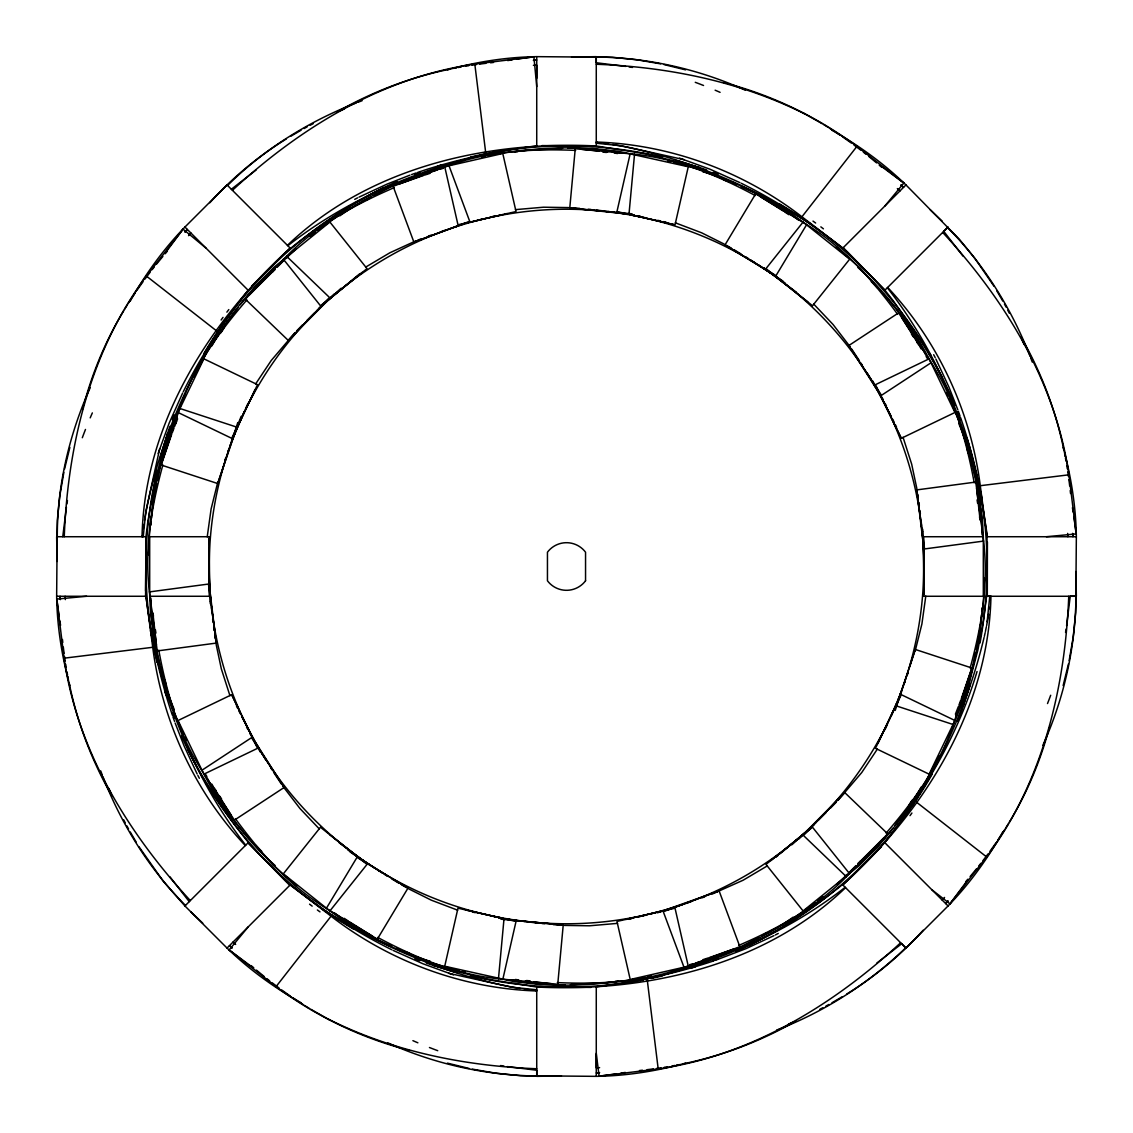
<?xml version="1.0" encoding="UTF-8"?>
<svg xmlns="http://www.w3.org/2000/svg" width="1133" height="1133" viewBox="0 0 1133 1133"><rect width="100%" height="100%" fill="white"/><g stroke="black" fill="none" stroke-linecap="round" stroke-linejoin="round"><path stroke-width="1.5" d="M148.451 554.773L150.066 522.894L154.754 493.691M536.73 86.604L533.912 56.82L474.812 64.085C382.572 77.214 299.863 127.916 232.421 190.33M536.73 78.304L536.73 65.133L533.402 65.346M596.27 1054.696L596.27 1067.867L599.598 1067.654M984.549 578.227L982.934 610.106L978.246 639.309M209.223 538.26L209.619 588.324M923.777 594.74L923.381 544.676M145.59 591.029L145.973 536.787L147.8 521.874L155.533 479.33L167.712 432.848M987.41 541.971L987.296 596.312M1070.487 596.27L1076.01 596.27C1075.444 647.538 1064 698.537 1042.884 745.273M64.255 536.73C67.796 444.915 90.498 350.593 146.398 276.07L183.064 229.149L206.107 248.212M1068.745 596.27C1065.204 688.085 1042.502 782.407 986.602 856.93L949.936 903.851L931.751 889.646M142.036 536.73C144.387 424.11 208.798 321.786 290.19 248.085L227.039 184.934L184.934 227.039C163.492 249.104 145.35 274.257 130.238 301.038M990.964 596.27C988.613 708.89 924.202 811.214 842.81 884.915L905.961 948.066L948.066 905.961C969.508 883.896 987.65 858.743 1002.762 831.962M151.029 525.117L151.27 521.662M981.73 611.338L981.971 607.883M151.525 518.234C153.932 483.508 163.01 449.447 177.045 417.638M981.475 614.766C979.068 649.492 969.99 683.553 955.955 715.362M207.212 536.872L211.106 508.972L217.848 481.893M925.788 596.128L921.894 624.028L915.152 651.107M503.944 919.5L563.228 924.995L557.748 984.28L498.463 978.799L503.944 919.5L500.885 919.175M632.115 213.825L569.772 208.005L575.252 148.72L634.537 154.201C677.307 158.648 717.685 175.445 755.3 195.57M629.056 213.5L634.537 154.201M62.754 536.73L66.408 507.357M1070.246 596.27L1066.592 625.643M143.211 536.73L145.86 511.266L159.682 448.81M987.14 621.734L989.789 596.27L990.794 596.27M142.333 536.73L142.489 535.357M143.325 528.516L143.891 524.409M989.491 608.747L989.69 607.359M144.5 520.288C156.581 449.787 185.472 382.642 223.725 322.508M66.904 503.944L67.456 500.545M988.642 614.298L986.616 625.572M1065.544 632.455L1066.096 629.056M156.227 487.204L156.793 483.876M976.207 649.124L976.773 645.796M157.345 480.534L163.01 454.46L170.743 429.789L178.051 412.483L203.883 358.835L257.531 384.668L231.698 438.315L178.051 412.483M975.655 652.466L969.99 678.54L962.257 703.211L954.949 720.517L929.117 774.165L875.469 748.332L901.301 694.685L954.949 720.517M63.859 472.39L59.837 495.617L57.301 520.359L56.65 596.27C57.089 626.464 61.862 656.517 69.864 685.607M1069.141 660.61L1073.163 637.383L1075.699 612.641L1076.35 536.73C1075.911 506.536 1071.138 476.483 1063.136 447.393M986.376 626.747L985.398 631.478M154.994 492.529L155.759 489.059M977.241 643.941L978.006 640.471M984.365 636.222L985.158 632.667M64.553 469.062L69.864 447.393M1068.447 663.938L1063.136 685.607M630.217 153.507L616.975 211.559L675.027 224.816L688.269 166.763L617.981 151.171L592.488 148.48L567.675 148.168M502.783 979.493L516.025 921.441L457.973 908.184L444.731 966.237L515.019 981.829L540.512 984.52L565.325 984.832M984.095 637.397C971.42 690.903 949.836 742.157 922.347 789.687M82.652 409.041L83.332 406.45M162.855 464.969C151.61 506.125 144.217 549.222 149.4 591.908L157.246 650.937L216.276 643.091L208.43 584.062L149.4 591.908M970.145 668.031C981.39 626.875 988.783 583.778 983.6 541.092L975.754 482.063L916.724 489.909L924.57 548.939L983.6 541.092M83.686 405.161L84.394 402.583M1048.606 730.417L1049.314 727.839M84.763 401.294C93.642 369.57 106.629 338.965 123.709 310.782M1048.237 731.706C1039.358 763.43 1026.371 794.035 1009.291 822.218M977.043 671.515C958.362 734.156 924.726 791.344 884.731 842.669L885.44 843.235M963.206 705.873L977.921 649.889L983.274 621.252L986.602 596.27L1076.35 596.27L1075.897 571.528M171.706 434.293L161.141 464.997L217.72 483.55L236.953 427.056M961.294 698.707L971.859 668.003L915.28 649.45L909.601 666.955M161.141 464.997L179.68 408.418C193.531 367.715 218.896 332.096 246.881 299.891M217.72 483.55L237.774 422.595M895.226 710.405L915.28 649.45M886.119 833.109C914.104 800.904 939.469 765.285 953.32 724.582L971.859 668.003M158.11 453.568L169.214 423.006L182.611 393.109M907.717 672.69L898.568 699.16L900.353 695.18M224.816 460.451L225.764 457.76M907.236 675.24L908.184 672.549M227.691 452.322L228.682 449.603M904.318 683.397L905.309 680.678M229.673 446.855L230.693 444.108M172.287 432.707L174.043 427.977M958.957 705.023L960.713 700.293M231.713 441.346L244.303 411.378M900.253 694.416L901.287 691.654M174.652 426.39L176.465 421.618M175.785 423.6L177.598 418.813M955.402 714.187L958.348 706.61M899.205 697.177L898.143 699.953L899.276 697.262M237.463 425.711L241.131 416.392M231.458 441.233L236.018 430.299M900.409 694.515L901.542 691.767M896.982 702.701L891.161 716.098M232.647 437.82L234.333 433.925M90.187 387.741C69.24 434.321 57.117 486.085 57.287 536.73M234.899 432.622L254.854 390.149M898.101 700.378L878.146 742.851M245.549 408.659L248.028 403.249M887.451 724.341L884.972 729.751M193.587 377.431L208.529 349.276L225.679 324.123M939.413 755.569L924.471 783.724L907.321 808.877M183.277 391.763C201.093 355.677 223.428 321.956 248.085 290.19L184.934 227.039M211.843 345.947C229.857 313.558 254.316 285.063 282.655 261.284M921.157 787.053C903.143 819.442 878.684 847.937 850.345 871.716M255.647 383.917L271.254 360.464L294.792 332.847M326.304 908.439L356.98 857.398L408.007 888.074L377.346 939.115L326.304 908.439C289.694 885.879 260.618 853.234 235.452 818.777M806.696 224.561L776.02 275.602L724.993 244.926L755.654 193.885L806.696 224.561C843.306 247.121 872.382 279.766 897.548 314.223M877.353 749.083L861.746 772.536L838.208 800.153M918.962 795.324L921.497 791.089M124.545 309.38L127.151 305.188M1005.849 827.812L1008.455 823.62M915.506 800.904L918.112 796.726M220.949 332.762L223.697 328.4M909.303 804.6L912.051 800.238M128.015 303.8L131.584 298.248M1001.416 834.752L1004.985 829.2M912.008 806.427L913.779 803.679M132.504 296.86L135.266 292.725M997.734 840.275L1000.496 836.14M137.164 289.977L142.97 281.791M995.836 843.023L990.03 851.209M165.489 252.786L183.064 229.149M967.511 880.214L949.936 903.851M238.157 307.44L232.237 315.668L233.766 313.869M894.843 825.56L900.763 817.332L899.234 819.131M144.967 279.072L150.052 272.345M988.033 853.928L982.948 860.655M240.168 304.749L255.874 285.544L273.874 267.303L329.901 222.054L367.021 268.62L320.469 305.74L283.349 259.188M892.832 828.251L877.126 847.456L859.126 865.697L803.099 910.946L765.979 864.38L812.531 827.26L849.651 873.812M226.402 323.174L229.305 319.435M906.598 809.826L903.695 813.565M401.294 1048.237C356.244 1035.633 313.6 1014.488 276.07 986.602L229.149 949.936L248.212 926.893M596.27 142.036C670.509 144.429 743.262 171.409 801.952 216.785L856.93 146.398L903.851 183.064L884.788 206.107M276.07 986.602L331.048 916.215C389.738 961.591 462.491 988.571 536.73 990.964M152.134 269.654L154.244 266.991M978.756 866.009L980.866 863.346M185.26 232.038L187.327 229.433L184.962 231.996M289.779 885.425L248.085 842.81L184.934 905.961L227.039 948.066C249.104 969.508 274.257 987.65 301.038 1002.762M942.373 377.402L921.299 341.104L893.484 301.109L884.915 290.19L843.221 247.575M947.74 900.962L945.673 903.567L948.038 901.004M230.027 318.5L231.514 316.645M803.099 222.054L765.979 268.62L812.531 305.74L849.651 259.188L803.099 222.054L787.846 211.092L765.511 198.048L741.364 186.733M329.901 910.946L367.021 864.38L320.469 827.26L283.349 873.812L329.901 910.946L345.154 921.908L367.489 934.952L391.636 946.267M901.486 816.355L902.973 814.5M156.368 264.329L162.897 256.412M976.632 868.671L970.103 876.588M165.121 253.792L167.372 251.186M965.628 881.814L967.879 879.208M188.56 235.65L190.882 232.987M942.203 900.112L944.54 897.435M209.86 202.75C232.095 177.98 257.913 156.496 286.224 139.005M923.14 930.25C900.905 955.02 875.087 976.504 846.776 993.995M394.213 187.625C355.026 204.492 316.716 225.566 286.578 256.242L245.323 299.169L288.264 340.424L334.277 293.943M738.787 945.375C777.974 928.508 816.284 907.434 846.422 876.758L887.677 833.831L844.736 792.576L798.723 839.057M288.264 340.424L329.519 297.497L286.578 256.242M844.736 792.576L803.481 835.503L846.422 876.758M296.733 330.808L302.653 324.732M836.267 802.192L830.347 808.268M249.699 294.622L273.011 271.41M883.301 838.378L859.989 861.59M277.047 267.388L284.029 260.349M855.953 865.612L848.971 872.651M185.486 905.423C149.712 869.747 121.358 824.342 102.905 776.629M947.514 227.577C983.288 263.253 1011.642 308.658 1030.095 356.371M290.147 248.127L251.526 286.224M801.952 216.785L842.81 248.085L905.961 184.934L959.184 239.063L974.89 258.352L993.995 286.224M227.039 948.066L290.19 884.915L331.048 916.215M884.915 290.19L948.066 227.039M943.916 231.189L947.811 227.28M842.853 884.873L881.474 846.776M306.689 320.681L314.946 312.566M826.311 812.319L818.054 820.434M286.352 258.055L295.727 249.09M846.648 874.945L837.273 883.91M272.784 271.778L275.248 269.399M857.752 863.601L860.216 861.222M317.056 310.527L325.596 302.369L318.996 308.275M815.944 822.473L807.404 830.631L814.004 824.725M901.811 943.916L905.72 947.811C868.699 983.444 824.612 1011.684 776.629 1030.095M327.763 300.33L341.033 288.292M805.237 832.67L791.967 844.708M900.636 942.741C833.166 1005.127 750.428 1055.786 658.188 1068.915L599.088 1076.18L596.27 1053.265M287.428 245.323C368.692 167.33 486.609 140.534 596.27 145.973L646.532 153.989L700.166 167.712M845.572 887.677C764.308 965.67 646.391 992.466 536.73 987.027L486.482 979.011L432.848 965.288M327.848 300.387L359.586 273.874M805.152 832.613L780.297 853.631M322.608 304.791L325.822 302.001M807.178 830.999L810.392 828.209M328.003 300.16L362.234 272.402M804.996 832.84L784.829 849.41M285.119 259.174L287.612 257.078M845.388 875.922L847.881 873.826M310.102 236.386L315.016 232.35M822.898 896.614L817.984 900.65M231.344 189.239L256.115 169.992M901.656 943.761L876.885 963.008M290.473 248.439C319.449 225 350.848 204.577 383.931 187.441M842.527 884.561C813.551 908 782.152 928.423 749.069 945.559M775.723 857.313L778.017 855.486M780.198 853.121L770.766 860.598M287.839 245.734C346.132 200.017 415.896 170.361 487.728 153.564M845.176 887.281C790.905 929.952 726.465 958.419 659.944 975.895M317.509 230.367L343.696 211.998L370.958 197.071M815.491 902.633L789.304 921.002L762.042 935.929M339.815 215.865C369.117 194.89 402.187 179.425 436.956 170.049M793.185 917.135C763.883 938.11 730.813 953.575 696.044 962.951M365.662 267.119L389.894 252.772L415.273 241.159M767.338 865.881L743.106 880.228L712.544 893.895M201.731 770.369L251.512 737.682L284.185 787.463L234.404 820.136L201.731 770.369C178.532 734.156 166.509 692.121 158.776 650.158M931.269 362.631L881.488 395.318L848.815 345.537L898.596 312.864L931.269 362.631C954.468 398.844 966.491 440.879 974.224 482.842M290.629 136.328L301.038 130.238M842.371 996.672L831.962 1002.762M366.809 199.72L371.227 197.156M761.773 935.844L766.191 933.28M337.124 111.884C369.245 93.515 403.999 79.707 440.043 71.322M795.876 1021.116C763.755 1039.485 729.001 1053.293 692.957 1061.678M374.173 195.485L377.133 193.828M755.867 939.172L758.827 937.515M304.083 128.553L307.128 126.882M825.872 1006.118L828.917 1004.447M378.606 193.007L402.512 181.181L426.631 171.848L444.731 166.763L502.783 153.507L516.025 211.559L457.973 224.816L444.731 166.763M754.394 939.993L730.488 951.819L706.369 961.152L688.269 966.237L630.217 979.493L616.975 921.441L675.027 908.184L688.269 966.237M354.714 199.351L357.589 197.85M775.383 934.937L778.258 933.436M310.187 125.239L313.289 123.61M819.711 1009.39L822.813 1007.761M359.034 197.128L387.047 184.113L409.905 175.162M773.938 935.66L745.925 948.675L715.32 960.345M203.883 774.165L257.531 748.332L231.698 694.685L178.051 720.517L203.883 774.165L212.877 790.678L227.336 812.12L243.085 831.523M929.117 358.835L875.469 384.668L901.301 438.315L954.949 412.483L929.117 358.835L920.123 342.322L905.664 320.88L889.915 301.477M374.173 195.527L377.402 194.012M755.598 938.988L758.827 937.473M340.382 110.609L344.503 108.853M788.497 1024.147L792.618 1022.391M356.371 102.905C308.658 121.358 263.253 149.712 227.577 185.486M417.865 240.125L420.456 239.105M357.787 102.338L362.121 100.71M575.663 150.392C533.034 148.579 489.385 150.958 448.923 165.517L393.123 186.294L413.899 242.094L457.675 226.034M557.337 982.608C599.966 984.421 643.615 982.042 684.077 967.483L739.877 946.706L719.101 890.906L657.48 912.816M413.899 242.094L469.699 221.317L448.923 165.517M719.101 890.906L663.301 911.683L684.077 967.483M399.028 184.084L423.714 175.403M428.345 236.117L431.007 235.154M701.993 897.846L704.655 896.883M733.972 948.916L709.286 957.597M411.463 174.624L416.108 172.981M441.785 231.359L444.518 230.424M691.215 901.641L685.734 903.511M459.049 225.552L464.558 223.697M417.652 172.443C456.217 159.257 496.339 151.043 536.73 145.973L536.73 56.65L612.641 57.301L637.383 59.837L660.61 63.859M682.958 904.431L671.77 908.1L674.602 907.377M713.903 960.812C675.778 973.729 636.137 981.787 596.241 986.801L596.312 987.438M425.314 174.879L430.115 173.292M702.885 959.708L707.686 958.121M455.608 226.727L458.412 225.807M660.412 911.64L663.258 910.776M660.397 911.357L663.23 910.592M440.071 169.185L443.187 168.35M689.813 964.65L692.929 963.815M447.393 69.864C476.483 61.862 506.536 57.089 536.73 56.65M685.607 1063.136C656.517 1071.138 626.464 1075.911 596.27 1076.35L520.359 1075.699L495.617 1073.163L472.39 1069.141M478.239 220.142L481.043 219.405M651.957 913.595L654.761 912.858M465.805 223.413L468.566 222.705M664.434 910.295L667.195 909.587M643.204 915.846L646.107 915.11M471.328 221.997L486.808 218.216M663.06 910.663L646.192 914.784M658.315 976.306L650.158 978.317M492.685 216.431L495.574 215.723M637.426 917.277L640.315 916.569M481.822 157.062L484.91 156.326M648.09 976.674L651.178 975.938M488.238 217.876L492.543 216.87M640.457 916.13L644.762 915.124M645.272 979.45L648.529 978.685M493.988 216.545L496.877 215.879M498.322 215.553L502.712 214.562M634.678 917.447L625.883 919.444M628.815 919.288L631.676 918.636M504.171 214.222L507.117 213.556M489.357 153.196L492.628 152.473M441.53 70.968L449.022 69.311M640.372 980.527L643.643 979.804M683.978 1063.689L691.47 1062.032M487.997 155.618L491.113 154.952M641.887 978.048L645.003 977.382M494.257 152.134L502.401 150.477M453.568 68.405L456.585 67.796M676.415 1065.204L679.432 1064.595M494.215 154.315L526.066 149.825L561.345 148.933M638.785 978.685L606.934 983.175L571.655 984.067M458.114 67.527L461.159 66.974M671.841 1066.026L674.886 1065.473M465.748 66.167L468.821 65.672M507.711 60.573L512.102 59.865M620.898 1073.135L625.289 1072.427M664.179 1067.328L667.252 1066.833M514.396 152.247L517.809 151.709M615.191 981.291L618.604 980.753M471.894 65.176L476.554 64.524M516.492 59.157L533.912 56.82M616.508 1073.843L599.088 1076.18M656.446 1068.476L661.106 1067.824M521.222 151.199C554.547 146.001 588.664 146.95 621.79 153.111M611.778 981.801C578.453 986.999 544.336 986.05 511.21 979.889M515.444 209.633L543.5 207.212L568.624 207.594M617.556 923.367L589.5 925.788L564.376 925.406M479.656 64.085L485.915 63.306M647.085 1069.694L653.344 1068.915M190.33 900.579C127.916 833.137 77.214 750.428 64.085 658.188L56.82 599.088L86.604 596.27M887.677 287.428C938.492 341.599 970.868 412.115 980.272 485.703L1068.915 474.812L1076.18 533.912L1046.396 536.73M64.085 658.188L152.728 647.297C162.132 720.885 194.508 791.4 245.323 845.572M145.576 596.312L145.973 536.73L56.65 536.73L57.103 561.472M533.402 60.417L536.73 60.049L533.601 60.148M599.598 1072.583L596.27 1072.951L599.399 1072.852M490.49 62.782L493.506 62.457M639.494 1070.543L642.51 1070.218M987.424 536.702C981.603 497.104 974.012 456.075 960.586 417.652M552.507 148.876L562.634 148.338M580.493 984.124L570.366 984.662M571.528 57.103L596.27 56.65L596.27 145.973L541.971 145.59M561.472 1075.897L536.73 1076.35L536.73 987.027L591.029 987.41M987.608 596.298L989.732 596.284M983.317 536.73L923.763 536.73L923.763 596.27L983.317 596.27L983.317 536.73L982.382 517.951L978.643 492.373L972.879 468.056M980.272 485.703L987.027 536.73L1076.35 536.73M56.65 596.27L145.973 596.27L152.728 647.297M149.683 596.27L209.237 596.27L209.237 536.73L149.683 536.73L149.683 596.27L150.618 615.049L154.357 640.627L160.121 664.944M596.27 62.513L596.27 56.99C647.552 57.585 698.551 69.056 745.259 90.187M536.73 1070.487L536.73 1076.01C485.448 1075.415 434.449 1063.944 387.741 1042.813M596.27 64.255C667.875 66.904 739.948 81.434 804.317 113.697M536.73 1068.745C465.125 1066.096 393.052 1051.566 328.683 1019.303M986.163 596.227L987.027 596.27L987.027 536.73M574.19 207.948L579.77 208.387M558.81 925.052L553.23 924.613M603.153 152.176L606.537 152.459M526.463 980.541L529.847 980.824M569.772 208.005L629.112 214.179M563.228 924.995L521.194 920.973M596.27 62.754L625.643 66.408M581.541 149.301L599.3 151.185M551.459 983.699L533.7 981.815M536.73 1070.246L507.357 1066.592M596.27 143.211L621.734 145.86L684.19 159.682M588.197 209.18L591.015 209.478M541.985 923.522L544.803 923.82M536.73 989.789L511.266 987.14L448.81 973.318M596.27 142.333L597.643 142.489M535.357 990.511L536.73 990.667M498.463 978.799C455.693 974.352 415.315 957.555 377.7 937.43M515.373 920.308L518.291 920.633M596.694 210.101L602.416 210.78M536.306 922.899L530.584 922.22M602.586 151.567L607.543 152.176M525.457 980.824L530.414 981.433M608.194 211.503L614.015 212.253M521.902 921.129L524.806 921.497M604.484 143.325L608.591 143.891M505.318 919.005L508.179 919.387M528.516 989.675L524.409 989.109M616.933 212.65L619.864 213.061M513.136 919.939L516.067 920.35M614.228 153.054L617.584 153.536M515.416 979.464L518.772 979.946M625.756 213.896L622.81 213.471L625.756 213.995M507.244 919.104L510.19 919.529L507.244 919.005M612.712 144.5C683.213 156.581 750.358 185.472 810.492 223.725M631.648 214.788L634.593 215.256M498.407 917.744L501.353 918.212M520.288 988.5C449.787 976.419 382.642 947.528 322.508 909.275M629.056 66.904L632.455 67.456M500.545 1065.544L503.944 1066.096M637.539 215.752L640.485 216.247M617.003 212.48L619.935 212.976M617.669 212.381L620.445 212.905M631.534 215.058L634.409 215.596L630.231 214.817M501.466 917.942L498.591 917.404L502.769 918.183M637.27 216.148L640.103 216.7M492.897 916.3L495.73 916.852M624.637 213.698L627.427 214.25M505.573 918.75L508.363 919.302M643.077 217.281L646.037 217.876M635.868 215.978L669.079 223.428M497.132 917.022L465.394 909.912M667.847 160.858L670.948 161.537M462.052 971.463L465.153 972.142M663.938 64.553L685.607 69.864M657.692 220.312L660.567 220.949M472.433 912.051L475.308 912.688M469.062 1068.447L447.393 1063.136M670.566 223.782L673.54 224.476M663.428 221.615L666.275 222.28M674.05 162.26L701.681 170.205L730.19 181.776M458.95 970.74L431.319 962.795L402.81 951.224M723.959 82.652L726.55 83.332M406.45 1049.668L409.041 1050.348M727.839 83.686L730.417 84.394M402.583 1048.606L405.161 1049.314M731.706 84.763C776.756 97.367 819.4 118.512 856.93 146.398M702.602 171.65C737.13 181.733 769.505 198.445 798.298 219.929M430.398 961.35C395.87 951.267 363.495 934.555 334.702 913.071M675.339 222.819L701.667 232.817L724.143 244.062M179.68 408.418L236.259 426.957M896.741 706.043L953.32 724.582M457.661 910.181L431.333 900.183L408.857 888.938M679.432 158.11L709.994 169.214L739.891 182.611M453.568 974.89L423.006 963.786L393.109 950.389M723.945 179.906L728.76 181.691M404.24 951.309L409.055 953.094M733.405 183.291L736.62 184.835M396.38 948.165L399.595 949.709M741.237 183.277C777.323 201.093 811.044 223.428 842.81 248.085M391.763 949.723C355.677 931.907 321.956 909.572 290.19 884.915M803.991 113.413L822.218 123.709M329.009 1019.587L310.782 1009.291M726.565 245.422L731.408 248.198M406.435 887.578L401.592 884.802M831.962 130.238C858.743 145.35 883.896 163.492 905.961 184.934M733.83 249.614L741.081 253.976M724.993 244.926L770.95 273.067M408.007 888.074L392.216 878.656M399.17 883.386L391.919 879.024M387.047 875.54L362.05 859.933M761.064 197.142L783.243 211.021M371.936 935.858L349.757 921.979M823.62 124.545L827.812 127.151M305.188 1005.849L309.38 1008.455M745.911 256.979L748.346 258.508M384.654 874.492L387.089 876.021M750.768 260.038L755.64 263.168M382.232 872.962L377.36 869.832M829.2 128.015L834.752 131.584M298.248 1001.416L303.8 1004.985M758.09 264.754L760.54 266.34M372.46 866.66L374.91 868.246M784.659 211.942L788.88 214.703M344.12 918.296L348.341 921.058M772.154 273.86L774.575 275.446M358.425 857.554L360.846 859.14M763.005 267.954L770.398 272.869L763.175 267.742M369.995 865.045L362.602 860.131L367.389 863.558M836.14 132.504L840.275 135.266M292.725 997.734L296.86 1000.496M775.779 276.24L782.889 281.069M357.221 856.76L350.111 851.931M775.326 276.197L785.127 283.038M357.674 856.803L347.873 849.962M843.023 137.164L851.209 142.97M289.977 995.836L281.791 990.03M880.214 165.489L903.851 183.064M252.786 967.511L229.149 949.936M763.954 268.011L766.248 269.654M772.833 274.611L796.527 292.342M360.167 858.389L338.824 842.47M768.528 271.325L770.808 273.011M362.192 859.989L364.472 861.675M853.928 144.967L860.655 150.052M279.072 988.033L272.345 982.948M771.941 273.86L807.772 301.916M361.059 859.14L329.944 834.865M916.215 801.952L986.602 856.93M146.398 276.07L216.785 331.048M863.346 152.134L866.009 154.244M266.991 978.756L269.654 980.866M900.962 185.26L903.567 187.327L901.004 184.962M232.038 947.74L229.433 945.673L231.996 948.038M836.31 246.966L860.23 268.096L880.908 290.898M296.69 886.034L272.77 864.904L252.093 842.102M868.671 156.368L876.588 162.897M264.329 976.632L256.412 970.103M879.208 165.121L881.814 167.372M251.186 965.628L253.792 967.879M897.35 188.56L900.013 190.882M232.987 942.118L235.65 944.44M857.893 267.487C885.709 292.059 908.595 321.928 925.718 354.827M275.107 865.513C247.291 840.941 224.405 811.072 207.282 778.173M930.25 209.86L942.274 221.247M202.75 923.14L190.726 911.753M813.678 304.069L833.067 324.505L850.033 346.67M319.322 828.931L299.933 808.495L282.967 786.33M884.873 290.147L846.776 251.54M884.915 842.81L948.066 905.961M248.127 842.853L286.224 881.474M871.277 281.635L877.282 287.74M261.723 851.365L255.718 845.26M184.934 905.961L163.223 881.233L139.005 846.776M942.67 232.421C1005.084 299.863 1055.786 382.572 1068.915 474.812M884.292 295.175L888.824 300.217M244.176 832.783L248.708 837.825M943.761 231.344L963.008 256.115M189.239 901.656L169.992 876.885M248.439 842.527C225 813.551 204.577 782.152 187.441 749.069M883.145 293.645L885.369 296.449M247.631 836.551L249.855 839.355M887.337 287.768C933.11 346.061 962.809 415.853 979.634 487.728M245.734 845.161C200.017 786.869 170.361 717.104 153.564 645.272M851.619 348.964L859.395 360.676M281.381 784.036L273.605 772.324M911.385 334.008L913.283 336.827M219.717 796.173L221.615 798.992M848.815 345.537L883.173 399.51M284.185 787.463L249.827 733.49M917.036 342.463L918.891 345.268M214.109 787.732L215.964 790.537M902.052 318.132L917.758 343.157M230.948 814.868L215.242 789.843M929.145 352.59L930.986 355.493M860.924 363.07L862.44 365.477M270.56 767.523L272.076 769.93M926.086 356.442L927.828 359.232M205.172 773.768L206.914 776.558M867 372.799L871.56 380.263M266 760.201L261.44 752.737M996.672 290.629L1002.762 301.038M136.328 842.371L130.238 831.962M873.076 382.784L876.106 387.854L874.775 385.248M259.924 750.216L256.894 745.146L258.225 747.752M919.5 346.032L921.228 348.964M211.772 784.036L213.5 786.968M879.109 392.981L880.61 395.559M252.39 737.441L253.891 740.019M1021.116 337.124C1039.485 369.245 1053.293 403.999 1061.678 440.043M111.884 795.876C93.515 763.755 79.707 729.001 71.322 692.957M885.029 403.348L886.473 405.968M246.527 727.032L247.971 729.652M1004.447 304.083L1006.118 307.128M126.882 825.872L128.553 828.917M872.566 380.773L875.257 385.716M257.743 747.284L260.434 752.227M879.038 393.038L891.374 416.647M253.962 739.962L241.626 716.353M933.663 354.714L935.178 357.575M197.85 775.411L199.351 778.286M1007.761 310.187L1009.39 313.289M123.61 819.711L125.239 822.813M877.919 390.715L901.301 438.315M255.081 742.285L242.094 716.396M935.9 359.034L948.916 387.033L957.852 409.905M197.128 773.966L184.113 745.953L175.162 723.095M892.705 419.295L894.008 421.943M238.992 711.057L240.295 713.705M946.834 392.825L948.236 395.686M184.764 737.314L186.166 740.175M895.297 424.592L896.571 427.24M236.429 705.76L237.703 708.408M239.516 711.057L231.698 694.685M949.61 398.547L960.614 425.102L969.069 453.455M183.39 734.453L172.386 707.898L163.931 679.545M1022.391 340.382L1024.147 344.503M108.853 788.497L110.609 792.618M958.773 423.53C973.629 458.723 981.192 496.736 982.113 534.875M174.227 709.47C159.371 674.277 151.808 636.264 150.887 598.125M1030.662 357.787L1032.29 362.121M100.71 770.879L102.338 775.213M903.058 437.31L911.668 464.133L916.88 488.705M229.942 695.69L221.332 668.867L216.12 644.295M958.405 411.449L960.033 416.108M172.981 716.892L174.624 721.537M172.443 715.348C159.257 676.783 151.043 636.661 145.973 596.27M966.916 448.555L968.517 453.427M164.483 679.573L166.084 684.445M970.542 459.927L972.44 466.428M160.56 666.572L162.458 673.073M969.352 454.602L969.905 456.911M163.095 676.089L163.648 678.398M970.443 459.219L970.967 461.542M162.033 671.458L162.557 673.781M1062.032 441.53L1063.689 449.022M980.003 489.357L980.725 492.614M152.473 640.372L153.196 643.643M69.311 683.978L70.968 691.47M981.065 494.243L981.759 497.514M152.134 638.743L150.477 630.599M1064.595 453.568L1065.204 456.585M67.796 676.415L68.405 679.432M1065.473 458.114L1066.026 461.159M66.974 671.841L67.527 674.886M1072.427 507.711L1073.135 512.102M59.865 620.898L60.573 625.289M1066.833 465.748L1067.328 468.821M65.672 664.179L66.167 667.252M977.085 499.894L977.609 503.279M155.391 629.721L155.915 633.106M917.772 494.215L918.183 496.976M214.817 636.024L215.228 638.785M1073.843 516.492L1076.18 533.912M59.157 616.508L56.82 599.088M1067.824 471.894L1068.476 476.554M64.524 656.446L65.176 661.106M916.724 489.909L923.919 549.151M216.276 643.091L209.081 583.849M979.535 516.747L979.974 520.075M153.026 612.925L153.465 616.253M918.962 502.528L919.33 505.332M213.67 627.668L214.038 630.472M976.589 488.323L980.031 519.353M156.411 644.677L152.969 613.647M1068.915 479.656L1069.694 485.915M647.297 980.272L658.188 1068.915M474.812 64.085L485.703 152.728M63.306 647.085L64.085 653.344M920.024 510.955L920.364 513.787M212.636 619.213L212.976 622.045M1072.583 533.402L1072.951 536.73L1072.852 533.601M60.417 599.598L60.049 596.27L60.148 599.399M1070.218 490.49L1070.543 493.506M62.457 639.494L62.782 642.51M921.285 522.37L921.582 525.245M211.418 607.755L211.715 610.63M922.163 531.065L922.701 536.929M210.837 601.935L210.299 596.071M923.877 551.743L923.437 545.809L923.919 560.424M209.123 581.257L209.563 587.191L209.081 572.576M1067.654 533.402L1067.867 536.73M65.133 596.27L65.346 599.598M922.517 531.023L922.701 533.997M210.299 599.003L210.483 601.977M922.673 529.168L922.843 531.958M210.157 601.042L210.327 603.832M596.27 987.027L596.27 1076.35M966.817 437.692A420.527 420.527 0 0 1 980.017 643.02M970.33 683.85A420.527 420.527 0 0 1 957.512 721.296M932.232 774.08A420.527 420.527 0 0 1 735.813 951.437M718.067 958.773A420.527 420.527 0 0 1 713.224 960.614M695.308 966.817A420.527 420.527 0 0 1 690.408 968.361M662.593 975.91A420.527 420.527 0 0 1 651.206 978.416M643.02 980.017A420.527 420.527 0 0 1 470.407 975.91M457.293 972.61A420.527 420.527 0 0 1 426.291 962.965M419.776 960.614A420.527 420.527 0 0 1 414.933 958.773M353.227 928.947A420.527 420.527 0 0 1 181.563 735.813M174.227 718.067A420.527 420.527 0 0 1 172.386 713.224M166.183 695.308A420.527 420.527 0 0 1 164.639 690.408M157.09 662.593A420.527 420.527 0 0 1 157.09 470.407M160.39 457.293A420.527 420.527 0 0 1 170.035 426.291M172.386 419.776A420.527 420.527 0 0 1 174.227 414.933M204.053 353.227A420.527 420.527 0 0 1 397.187 181.563M414.933 174.227A420.527 420.527 0 0 1 419.776 172.386M437.692 166.183A420.527 420.527 0 0 1 442.592 164.639M470.407 157.09A420.527 420.527 0 0 1 662.593 157.09M675.707 160.39A420.527 420.527 0 0 1 706.709 170.035M713.224 172.386A420.527 420.527 0 0 1 718.067 174.227M779.773 204.053A420.527 420.527 0 0 1 954.878 405.217M957.512 411.704A420.527 420.527 0 0 1 960.614 419.776M437.735 1050.688A2093.416 891.303 87.8 0 1 429.449 1047.515M417.865 1042.799A2093.416 891.303 87.8 0 1 412.908 1040.66M82.312 437.735A2093.416 891.303 -2.2 0 1 85.485 429.449M90.201 417.865A2093.416 891.303 -2.2 0 1 92.34 412.908M1050.688 695.265A2093.416 891.303 -2.2 0 1 1047.515 703.551M911.909 813.027A2853.05 1102.437 45.5 0 1 910.011 815.647M695.265 82.312A2093.416 891.303 87.8 0 1 703.551 85.485M715.135 90.201A2093.416 891.303 87.8 0 1 720.092 92.34M812.998 221.119A2853.121 1102.253 -44.5 0 1 815.633 223.017M820.844 226.869A2853.121 1102.253 -44.5 0 1 823.422 228.824M221.119 320.002A2853.121 1102.253 45.5 0 1 223.017 317.367M226.869 312.156A2853.121 1102.253 45.5 0 1 228.824 309.578M320.002 911.881A2853.121 1102.253 -44.5 0 1 317.367 909.983M312.156 906.131A2853.121 1102.253 -44.5 0 1 309.578 904.176M585.549 580.79L585.549 552.21A23.821 23.821 0 0 0 547.451 552.21L547.451 580.79A23.821 23.821 0 0 0 585.549 580.79M387.868 875.908A357.263 357.263 0 0 0 923.763 566.5A357.263 357.263 0 0 0 387.868 257.092A357.263 357.263 0 0 0 387.868 875.908"/></g></svg>
